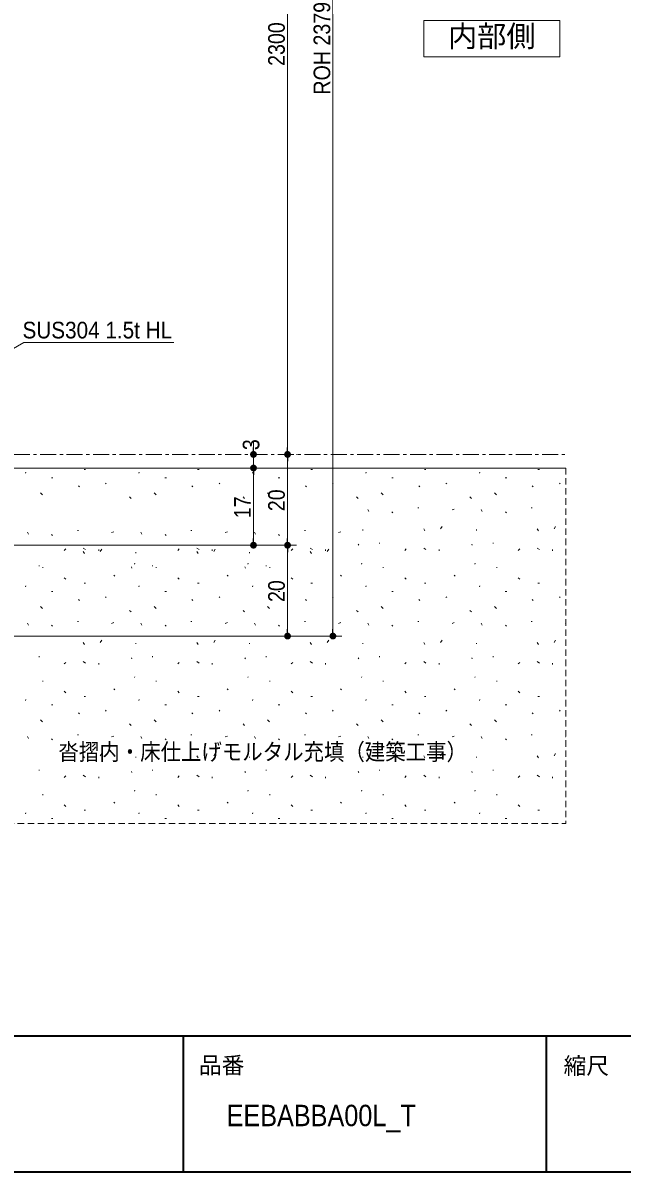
# Model space of a CAD drawing. Units: millimetres, scale not verified. Extents: x -606 to 606, y -304 to 304.
# Drawn here: x -104 to 27.9, y -277 to -24 of the extents above; entities that cross this region are included whole.
import ezdxf
from ezdxf.enums import TextEntityAlignment as Align

# ---------------------------------------------------------------- set-up
doc = ezdxf.new("R2010")
doc.units = ezdxf.units.MM
doc.header["$LTSCALE"] = 2
doc.header["$PDMODE"] = 32
doc.header["$PDSIZE"] = 1
doc.linetypes.add('USER2', pattern=[1.11, 0.71, -0.4])
doc.linetypes.add('USER3', pattern=[2.91, 1.76, -0.4, 0.35, -0.4])
for name, color, linetype, lineweight in [('0-0_2寸法-3', 7, 'Continuous', 15), ('0-1_1図面枠', 7, 'Continuous', 20), ('0-2_3一般', 7, 'Continuous', 15), ('0-3_2寸法-1', 7, 'Continuous', 15), ('0-4_0', 7, 'Continuous', 25)]:
    doc.layers.add(name, color=color, linetype=linetype, lineweight=lineweight)
doc.layers.add('0-5_Defpoints', color=7, linetype='Continuous')
doc.styles.add('ＭＳ Ｐゴシック', font='')
doc.styles.get('ＭＳ Ｐゴシック').set_extended_font_data('MS PGothic')

# ---------------------------------------------------------------- blocks, each defined once
blk = doc.blocks.new('グループ-2')
at = {"layer": '0-1_1図面枠', "lineweight": 35}
for p, q in [((-800, -494), (800, -494)), ((220, -494), (220, -554)), ((380, -494), (380, -554))]:
    blk.add_line(p, q, dxfattribs=at)
blk.add_lwpolyline([(-800, 554), (800, 554), (800, -554), (-800, -554)], close=True, dxfattribs=at)
blk = doc.blocks.new('図面枠')
at = {"layer": '0-1_1図面枠'}
blk.add_blockref('グループ-2', (0, 0), dxfattribs=at)
at = {"layer": '0-1_1図面枠', "style": 'ＭＳ Ｐゴシック'}
for s, p in [('品番', (226.965, -512.842)), ('縮尺', (387.655, -513.072))]:
    blk.add_text(s, height=7.331, dxfattribs=at).set_placement(p, align=Align.BOTTOM_LEFT)
blk = doc.blocks.new('グループ-10')
at = {"layer": '0-2_3一般'}
for p, q in [((150.541, -246.332), (150.694, -245.874)), ((176.329, -244.657), (176.999, -244.657)), ((200.541, -246.332), (200.694, -245.874)), ((226.329, -244.657), (226.999, -244.657)), ((250.541, -246.332), (250.694, -245.874)), ((276.329, -244.657), (276.999, -244.657)), ((300.541, -246.332), (300.694, -245.874)), ((326.329, -244.657), (326.999, -244.657)), ((350.541, -246.332), (350.694, -245.874)), ((376.329, -244.657), (376.999, -244.657)), ((161.928, -248.341), (162.598, -248.341)), ((173.854, -251.866), (174.292, -252.305)), ((185.806, -251.02), (186.141, -250.685)), ((211.928, -248.341), (212.598, -248.341)), ((223.854, -251.866), (224.292, -252.305)), ((235.806, -251.02), (236.141, -250.685)), ((261.928, -248.341), (262.598, -248.341)), ((273.854, -251.866), (274.292, -252.305)), ((285.806, -251.02), (286.141, -250.685)), ((311.928, -248.341), (312.598, -248.341)), ((323.854, -251.866), (324.292, -252.305)), ((335.806, -251.02), (336.141, -250.685)), ((361.928, -248.341), (362.598, -248.341)), ((373.854, -251.866), (374.292, -252.305)), ((385.806, -251.02), (386.141, -250.685)), ((157.199, -254.934), (158.076, -255.811)), ((196.396, -256.692), (197.066, -257.361)), ((207.199, -254.934), (208.076, -255.811)), ((246.396, -256.692), (247.066, -257.361)), ((257.199, -254.934), (258.076, -255.811)), ((296.396, -256.692), (297.066, -257.361)), ((307.199, -254.934), (308.076, -255.811)), ((346.396, -256.692), (347.066, -257.361)), ((357.199, -254.934), (358.076, -255.811)), ((301.395, -262.287), (301.833, -263.163)), ((323.416, -261.508), (323.854, -261.508)), ((339.49, -262.072), (338.485, -262.407)), ((351.395, -262.287), (351.833, -263.163)), ((373.416, -261.508), (373.854, -261.508)), ((388.696, -262.337), (388.485, -262.407)), ((312.021, -263.262), (312.459, -263.7)), ((362.021, -263.262), (362.459, -263.7)), ((151.395, -272.287), (151.833, -273.163)), ((173.416, -271.508), (173.854, -271.508)), ((189.49, -272.072), (188.485, -272.407)), ((201.395, -272.287), (201.833, -273.163)), ((223.416, -271.508), (223.854, -271.508)), ((239.49, -272.072), (238.485, -272.407)), ((251.395, -272.287), (251.833, -273.163)), ((273.416, -271.508), (273.854, -271.508)), ((289.49, -272.072), (288.485, -272.407)), ((299.202, -271.449), (299.202, -271.114)), ((325.994, -270.779), (326.567, -271.64)), ((333.462, -270.779), (334.131, -269.775)), ((349.202, -271.449), (349.202, -271.114)), ((375.994, -270.779), (376.567, -271.64)), ((383.462, -270.779), (384.131, -269.775)), ((162.021, -273.262), (162.459, -273.7)), ((212.021, -273.262), (212.459, -273.7)), ((262.021, -273.262), (262.459, -273.7)), ((297.193, -277.577), (297.417, -278.026)), ((306.57, -276.907), (306.57, -277.242)), ((347.193, -277.577), (347.417, -278.026)), ((356.57, -276.907), (356.57, -277.242)), ((167.621, -280.256), (168.291, -279.587)), ((176.999, -279.922), (175.994, -279.252)), ((175.994, -280.779), (176.567, -281.64)), ((182.792, -279.922), (182.792, -280.511)), ((183.462, -280.779), (184.131, -279.775)), ((199.202, -281.449), (199.202, -281.114)), ((217.621, -280.256), (218.291, -279.587)), ((226.999, -279.922), (225.994, -279.252)), ((225.994, -280.779), (226.567, -281.64)), ((232.792, -279.922), (232.792, -280.511)), ((233.462, -280.779), (234.131, -279.775)), ((249.202, -281.449), (249.202, -281.114)), ((267.621, -280.256), (268.291, -279.587)), ((276.999, -279.922), (275.994, -279.252)), ((275.994, -280.779), (276.567, -281.64)), ((282.792, -279.922), (282.792, -280.511)), ((283.462, -280.779), (284.131, -279.775)), ((317.621, -280.256), (318.291, -279.587)), ((326.999, -279.922), (325.994, -279.252)), ((332.792, -279.922), (332.792, -280.511)), ((367.621, -280.256), (368.291, -279.587)), ((376.999, -279.922), (375.994, -279.252)), ((382.792, -279.922), (382.792, -280.511)), ((156.57, -286.907), (156.57, -287.242)), ((158.167, -288.015), (158.167, -287.68)), ((197.193, -287.577), (197.417, -288.026)), ((198.532, -286.285), (198.72, -285.91)), ((206.57, -286.907), (206.57, -287.242)), ((208.167, -288.015), (208.167, -287.68)), ((247.193, -287.577), (247.417, -288.026)), ((248.532, -286.285), (248.72, -285.91)), ((256.57, -286.907), (256.57, -287.242)), ((258.167, -288.015), (258.167, -287.68)), ((298.532, -286.285), (298.72, -285.91)), ((308.167, -288.015), (308.167, -287.68)), ((348.532, -286.285), (348.72, -285.91)), ((358.167, -288.015), (358.167, -287.68)), ((167.621, -292.313), (168.291, -292.983)), ((189.842, -291.612), (189.414, -291.184)), ((217.621, -292.313), (218.291, -292.983)), ((239.842, -291.612), (239.414, -291.184)), ((267.621, -292.313), (268.291, -292.983)), ((289.842, -291.612), (289.414, -291.184)), ((317.621, -292.313), (318.291, -292.983)), ((339.842, -291.612), (339.414, -291.184)), ((367.621, -292.313), (368.291, -292.983)), ((150.541, -296.332), (150.694, -295.874)), ((161.928, -298.341), (162.598, -298.341)), ((176.329, -294.657), (176.999, -294.657)), ((200.541, -296.332), (200.694, -295.874)), ((211.928, -298.341), (212.598, -298.341)), ((226.329, -294.657), (226.999, -294.657)), ((250.541, -296.332), (250.694, -295.874)), ((261.928, -298.341), (262.598, -298.341)), ((276.329, -294.657), (276.999, -294.657)), ((300.541, -296.332), (300.694, -295.874)), ((311.928, -298.341), (312.598, -298.341)), ((326.329, -294.657), (326.999, -294.657)), ((350.541, -296.332), (350.694, -295.874)), ((361.928, -298.341), (362.598, -298.341)), ((376.329, -294.657), (376.999, -294.657)), ((173.854, -301.866), (174.292, -302.305)), ((185.806, -301.02), (186.141, -300.685)), ((223.854, -301.866), (224.292, -302.305)), ((235.806, -301.02), (236.141, -300.685)), ((273.854, -301.866), (274.292, -302.305)), ((285.806, -301.02), (286.141, -300.685)), ((323.854, -301.866), (324.292, -302.305)), ((335.806, -301.02), (336.141, -300.685)), ((373.854, -301.866), (374.292, -302.305)), ((385.806, -301.02), (386.141, -300.685)), ((157.199, -304.934), (158.076, -305.811)), ((196.396, -306.692), (197.066, -307.361)), ((207.199, -304.934), (208.076, -305.811)), ((246.396, -306.692), (247.066, -307.361)), ((257.199, -304.934), (258.076, -305.811)), ((296.396, -306.692), (297.066, -307.361)), ((307.199, -304.934), (308.076, -305.811)), ((346.396, -306.692), (347.066, -307.361)), ((357.199, -304.934), (358.076, -305.811)), ((151.395, -312.287), (151.833, -313.163)), ((162.021, -313.262), (162.459, -313.7)), ((173.416, -311.508), (173.854, -311.508)), ((189.49, -312.072), (188.485, -312.407)), ((201.395, -312.287), (201.833, -313.163)), ((212.021, -313.262), (212.459, -313.7)), ((223.416, -311.508), (223.854, -311.508)), ((239.49, -312.072), (238.485, -312.407)), ((251.395, -312.287), (251.833, -313.163)), ((262.021, -313.262), (262.459, -313.7)), ((273.416, -311.508), (273.854, -311.508)), ((289.49, -312.072), (288.485, -312.407)), ((301.395, -312.287), (301.833, -313.163)), ((312.021, -313.262), (312.459, -313.7)), ((323.416, -311.508), (323.854, -311.508)), ((339.49, -312.072), (338.485, -312.407)), ((351.395, -312.287), (351.833, -313.163)), ((362.021, -313.262), (362.459, -313.7)), ((373.416, -311.508), (373.854, -311.508)), ((388.696, -312.337), (388.485, -312.407)), ((175.994, -320.779), (176.567, -321.64)), ((183.462, -320.779), (184.131, -319.775)), ((199.202, -321.449), (199.202, -321.114)), ((225.994, -320.779), (226.567, -321.64)), ((233.462, -320.779), (234.131, -319.775)), ((249.202, -321.449), (249.202, -321.114)), ((275.994, -320.779), (276.567, -321.64)), ((283.462, -320.779), (284.131, -319.775)), ((299.202, -321.449), (299.202, -321.114)), ((325.994, -320.779), (326.567, -321.64)), ((333.462, -320.779), (334.131, -319.775)), ((349.202, -321.449), (349.202, -321.114)), ((375.994, -320.779), (376.567, -321.64)), ((383.462, -320.779), (384.131, -319.775)), ((156.57, -326.907), (156.57, -327.242)), ((197.193, -327.577), (197.417, -328.026)), ((206.57, -326.907), (206.57, -327.242)), ((247.193, -327.577), (247.417, -328.026)), ((256.57, -326.907), (256.57, -327.242)), ((297.193, -327.577), (297.417, -328.026)), ((306.57, -326.907), (306.57, -327.242)), ((347.193, -327.577), (347.417, -328.026)), ((356.57, -326.907), (356.57, -327.242)), ((167.621, -330.256), (168.291, -329.587)), ((176.999, -329.922), (175.994, -329.252)), ((182.792, -329.922), (182.792, -330.511)), ((217.621, -330.256), (218.291, -329.587)), ((226.999, -329.922), (225.994, -329.252)), ((232.792, -329.922), (232.792, -330.511)), ((267.621, -330.256), (268.291, -329.587)), ((276.999, -329.922), (275.994, -329.252)), ((282.792, -329.922), (282.792, -330.511)), ((317.621, -330.256), (318.291, -329.587)), ((326.999, -329.922), (325.994, -329.252)), ((332.792, -329.922), (332.792, -330.511)), ((367.621, -330.256), (368.291, -329.587)), ((376.999, -329.922), (375.994, -329.252)), ((382.792, -329.922), (382.792, -330.511)), ((158.167, -338.015), (158.167, -337.68)), ((198.532, -336.285), (198.72, -335.91)), ((208.167, -338.015), (208.167, -337.68)), ((248.532, -336.285), (248.72, -335.91)), ((258.167, -338.015), (258.167, -337.68)), ((298.532, -336.285), (298.72, -335.91)), ((308.167, -338.015), (308.167, -337.68)), ((348.532, -336.285), (348.72, -335.91)), ((358.167, -338.015), (358.167, -337.68)), ((167.621, -342.313), (168.291, -342.983)), ((189.842, -341.612), (189.414, -341.184)), ((217.621, -342.313), (218.291, -342.983)), ((239.842, -341.612), (239.414, -341.184)), ((267.621, -342.313), (268.291, -342.983)), ((289.842, -341.612), (289.414, -341.184)), ((317.621, -342.313), (318.291, -342.983)), ((339.842, -341.612), (339.414, -341.184)), ((367.621, -342.313), (368.291, -342.983)), ((150.541, -346.332), (150.694, -345.874)), ((161.928, -348.341), (162.598, -348.341)), ((176.329, -344.657), (176.999, -344.657)), ((200.541, -346.332), (200.694, -345.874)), ((211.928, -348.341), (212.598, -348.341)), ((226.329, -344.657), (226.999, -344.657)), ((250.541, -346.332), (250.694, -345.874)), ((261.928, -348.341), (262.598, -348.341)), ((276.329, -344.657), (276.999, -344.657)), ((300.541, -346.332), (300.694, -345.874)), ((311.928, -348.341), (312.598, -348.341)), ((326.329, -344.657), (326.999, -344.657)), ((350.541, -346.332), (350.694, -345.874)), ((361.928, -348.341), (362.598, -348.341)), ((376.329, -344.657), (376.999, -344.657)), ((173.854, -351.866), (174.292, -352.305)), ((185.806, -351.02), (186.141, -350.685)), ((223.854, -351.866), (224.292, -352.305)), ((235.806, -351.02), (236.141, -350.685)), ((273.854, -351.866), (274.292, -352.305)), ((285.806, -351.02), (286.141, -350.685)), ((323.854, -351.866), (324.292, -352.305)), ((335.806, -351.02), (336.141, -350.685)), ((373.854, -351.866), (374.292, -352.305)), ((385.806, -351.02), (386.141, -350.685)), ((157.199, -354.934), (158.076, -355.811)), ((196.396, -356.692), (197.066, -357.361)), ((207.199, -354.934), (208.076, -355.811)), ((246.396, -356.692), (247.066, -357.361)), ((257.199, -354.934), (258.076, -355.811)), ((296.396, -356.692), (297.066, -357.361)), ((307.199, -354.934), (308.076, -355.811)), ((346.396, -356.692), (347.066, -357.361)), ((357.199, -354.934), (358.076, -355.811)), ((151.395, -362.287), (151.833, -363.163)), ((162.021, -363.262), (162.459, -363.7)), ((173.416, -361.508), (173.854, -361.508)), ((189.49, -362.072), (188.485, -362.407)), ((201.395, -362.287), (201.833, -363.163)), ((212.021, -363.262), (212.459, -363.7)), ((223.416, -361.508), (223.854, -361.508)), ((239.49, -362.072), (238.485, -362.407)), ((251.395, -362.287), (251.833, -363.163)), ((262.021, -363.262), (262.459, -363.7)), ((273.416, -361.508), (273.854, -361.508)), ((289.49, -362.072), (288.485, -362.407)), ((301.395, -362.287), (301.833, -363.163)), ((312.021, -363.262), (312.459, -363.7)), ((323.416, -361.508), (323.854, -361.508)), ((339.49, -362.072), (338.485, -362.407)), ((351.395, -362.287), (351.833, -363.163)), ((362.021, -363.262), (362.459, -363.7)), ((373.416, -361.508), (373.854, -361.508)), ((388.696, -362.337), (388.485, -362.407)), ((175.994, -370.779), (176.567, -371.64)), ((183.462, -370.779), (184.131, -369.775)), ((199.202, -371.449), (199.202, -371.114)), ((225.994, -370.779), (226.567, -371.64)), ((233.462, -370.779), (234.131, -369.775)), ((249.202, -371.449), (249.202, -371.114)), ((275.994, -370.779), (276.567, -371.64)), ((283.462, -370.779), (284.131, -369.775)), ((299.202, -371.449), (299.202, -371.114)), ((325.994, -370.779), (326.567, -371.64)), ((333.462, -370.779), (334.131, -369.775)), ((349.202, -371.449), (349.202, -371.114)), ((375.994, -370.779), (376.567, -371.64)), ((383.462, -370.779), (384.131, -369.775)), ((156.57, -376.907), (156.57, -377.242)), ((176.999, -379.922), (175.994, -379.252)), ((197.193, -377.577), (197.417, -378.026)), ((206.57, -376.907), (206.57, -377.242)), ((226.999, -379.922), (225.994, -379.252)), ((247.193, -377.577), (247.417, -378.026)), ((256.57, -376.907), (256.57, -377.242)), ((276.999, -379.922), (275.994, -379.252)), ((297.193, -377.577), (297.417, -378.026)), ((306.57, -376.907), (306.57, -377.242)), ((326.999, -379.922), (325.994, -379.252)), ((347.193, -377.577), (347.417, -378.026)), ((356.57, -376.907), (356.57, -377.242)), ((376.999, -379.922), (375.994, -379.252)), ((167.621, -380.256), (168.291, -379.587)), ((182.792, -379.922), (182.792, -380.511)), ((217.621, -380.256), (218.291, -379.587)), ((232.792, -379.922), (232.792, -380.511)), ((267.621, -380.256), (268.291, -379.587)), ((282.792, -379.922), (282.792, -380.511)), ((317.621, -380.256), (318.291, -379.587)), ((332.792, -379.922), (332.792, -380.511)), ((367.621, -380.256), (368.291, -379.587)), ((382.792, -379.922), (382.792, -380.511)), ((158.167, -388.015), (158.167, -387.68)), ((198.532, -386.285), (198.72, -385.91)), ((208.167, -388.015), (208.167, -387.68)), ((248.532, -386.285), (248.72, -385.91)), ((258.167, -388.015), (258.167, -387.68)), ((298.532, -386.285), (298.72, -385.91)), ((308.167, -388.015), (308.167, -387.68)), ((348.532, -386.285), (348.72, -385.91)), ((358.167, -388.015), (358.167, -387.68)), ((167.621, -392.313), (168.291, -392.983)), ((176.329, -394.657), (176.999, -394.657)), ((189.842, -391.612), (189.414, -391.184)), ((217.621, -392.313), (218.291, -392.983)), ((226.329, -394.657), (226.999, -394.657)), ((239.842, -391.612), (239.414, -391.184)), ((267.621, -392.313), (268.291, -392.983)), ((276.329, -394.657), (276.999, -394.657)), ((289.842, -391.612), (289.414, -391.184)), ((317.621, -392.313), (318.291, -392.983)), ((326.329, -394.657), (326.999, -394.657)), ((339.842, -391.612), (339.414, -391.184)), ((367.621, -392.313), (368.291, -392.983)), ((376.329, -394.657), (376.999, -394.657)), ((150.541, -396.332), (150.694, -395.874)), ((161.928, -398.341), (162.598, -398.341)), ((200.541, -396.332), (200.694, -395.874)), ((211.928, -398.341), (212.598, -398.341)), ((250.541, -396.332), (250.694, -395.874)), ((261.928, -398.341), (262.598, -398.341)), ((300.541, -396.332), (300.694, -395.874)), ((311.928, -398.341), (312.598, -398.341)), ((350.541, -396.332), (350.694, -395.874)), ((361.928, -398.341), (362.598, -398.341))]:
    blk.add_line(p, q, dxfattribs=at)
blk = doc.blocks.new('_Dot')
at = {"layer": '0-4_0'}
blk.add_line((-1, 0), (-2, 0), dxfattribs=at)
for points in [[(0, 0), (-1, 0), (-0.992, 0.125)], [(0, 0), (-0.992, -0.125), (-1, 0)], [(0, 0), (-0.992, 0.125), (-0.969, 0.249)], [(0, 0), (-0.969, -0.249), (-0.992, -0.125)], [(0, 0), (-0.969, 0.249), (-0.93, 0.368)], [(0, 0), (-0.93, -0.368), (-0.969, -0.249)], [(0, 0), (-0.93, 0.368), (-0.876, 0.482)], [(0, 0), (-0.876, -0.482), (-0.93, -0.368)], [(0, 0), (-0.876, 0.482), (-0.809, 0.588)], [(0, 0), (-0.809, -0.588), (-0.876, -0.482)], [(0, 0), (-0.809, 0.588), (-0.729, 0.685)], [(0, 0), (-0.729, -0.685), (-0.809, -0.588)], [(0, 0), (-0.729, 0.685), (-0.637, 0.771)], [(0, 0), (-0.637, -0.771), (-0.729, -0.685)], [(0, 0), (-0.637, 0.771), (-0.536, 0.844)], [(0, 0), (-0.536, -0.844), (-0.637, -0.771)], [(0, 0), (-0.536, 0.844), (-0.426, 0.905)], [(0, 0), (-0.426, -0.905), (-0.536, -0.844)], [(0, 0), (-0.426, 0.905), (-0.309, 0.951)], [(0, 0), (-0.309, -0.951), (-0.426, -0.905)], [(0, 0), (-0.309, 0.951), (-0.187, 0.982)], [(0, 0), (-0.187, -0.982), (-0.309, -0.951)], [(0, 0), (-0.187, 0.982), (-0.063, 0.998)], [(0, 0), (-0.063, -0.998), (-0.187, -0.982)], [(0, 0), (-0.063, 0.998), (0.063, 0.998)], [(0, 0), (0.063, -0.998), (-0.063, -0.998)], [(0, 0), (0.063, 0.998), (0.187, 0.982)], [(0, 0), (0.187, 0.982), (0.309, 0.951)], [(0, 0), (0.309, 0.951), (0.426, 0.905)], [(0, 0), (0.426, 0.905), (0.536, 0.844)], [(0, 0), (0.536, 0.844), (0.637, 0.771)], [(0, 0), (0.637, 0.771), (0.729, 0.685)], [(0, 0), (0.729, 0.685), (0.809, 0.588)], [(0, 0), (0.809, 0.588), (0.876, 0.482)], [(0, 0), (0.876, 0.482), (0.93, 0.368)], [(0, 0), (0.93, 0.368), (0.969, 0.249)], [(0, 0), (0.969, 0.249), (0.992, 0.125)], [(0, 0), (0.992, 0.125), (1, 0)], [(0, 0), (0.187, -0.982), (0.063, -0.998)], [(0, 0), (0.309, -0.951), (0.187, -0.982)], [(0, 0), (0.426, -0.905), (0.309, -0.951)], [(0, 0), (0.536, -0.844), (0.426, -0.905)], [(0, 0), (0.637, -0.771), (0.536, -0.844)], [(0, 0), (0.729, -0.685), (0.637, -0.771)], [(0, 0), (0.809, -0.588), (0.729, -0.685)], [(0, 0), (0.876, -0.482), (0.809, -0.588)], [(0, 0), (0.93, -0.368), (0.876, -0.482)], [(0, 0), (0.969, -0.249), (0.93, -0.368)], [(0, 0), (0.992, -0.125), (0.969, -0.249)], [(0, 0), (1, 0), (0.992, -0.125)]]:
    blk.add_solid(points, dxfattribs=at)
blk = doc.blocks.new('グループ-11')
at = {"layer": '0-0_2寸法-3'}
blk.add_lwpolyline([(326, -47), (386, -47), (386, -63), (326, -63)], close=True, dxfattribs=at)
at = {"layer": '0-0_2寸法-3', "style": 'ＭＳ Ｐゴシック'}
blk.add_text('内部側', height=9.428, dxfattribs=at).set_placement((336.707, -61.359), align=Align.BOTTOM_LEFT)

msp = doc.modelspace()

# ---------------------------------------------------------------- linework, layer by layer
at = {"layer": '0-0_2寸法-3'}
msp.add_lwpolyline([(-147.828, -119.75), (-103.85, -94.359), (-70.821, -94.359)], dxfattribs=at)
at = {"layer": '0-2_3一般', "linetype": 'USER3'}
msp.add_line((-170.078, -119), (15.598, -119), dxfattribs=at)
at = {"layer": '0-2_3一般'}
msp.add_line((-145.75, -122), (15.598, -122), dxfattribs=at)
at = {"layer": '0-2_3一般', "linetype": 'USER2'}
msp.add_line((15.598, -122), (15.598, -200.248), dxfattribs=at)
msp.add_lwpolyline([(-331.649, -137), (-331.649, -200.248), (15.598, -200.248)], dxfattribs=at)
at = {"layer": '0-3_2寸法-1'}
for p, q in [((-35.75, 99.099), (-35.75, -157.499)), ((-45.75, 60.499), (-45.75, -117.499)), ((-53.25, -117.499), (-53.25, -115.999)), ((-53.25, -119), (-53.25, -122)), ((-51.25, -119), (-51.23, -119)), ((-45.75, -137.499), (-45.75, -120.501)), ((-43.75, -119), (-43.73, -119)), ((-43.75, -119), (-43.73, -119)), ((-53.25, -137.499), (-53.25, -123.501)), ((-53.25, -123.501), (-53.25, -125.001)), ((-51.25, -122), (-51.23, -122)), ((-51.25, -122), (-51.23, -122)), ((-126.75, -139), (-51.25, -139)), ((-51.25, -139), (-43.75, -139)), ((-51.25, -139), (-43.75, -139)), ((-45.75, -140.501), (-45.75, -157.499)), ((-111.75, -159), (-43.75, -159)), ((-43.75, -159), (-33.75, -159))]:
    msp.add_line(p, q, dxfattribs=at)
at = {"layer": '0-5_Defpoints'}
for p in [(-53.25, -119), (-45.75, -119), (-53.25, -122), (-53.25, -139), (-45.75, -159), (-35.75, -159)]:
    msp.add_point(p, dxfattribs=at)

# ---------------------------------------------------------------- block references
at = {"layer": '0-0_2寸法-3', "xscale": 0.5, "yscale": 0.5}
msp.add_blockref('グループ-11', (-178.75, 0), dxfattribs=at)
at = {"layer": '0-1_1図面枠', "xscale": 0.5, "yscale": 0.5}
msp.add_blockref('図面枠', (-178.75, 0), dxfattribs=at)
at = {"layer": '0-2_3一般', "xscale": 0.5, "yscale": 0.5}
msp.add_blockref('グループ-10', (-178.75, 0), dxfattribs=at)
at = {"layer": '0-3_2寸法-1', "xscale": 0.7503418, "yscale": 0.7503418}
for p, rotation in [((-53.25, -119), 270), ((-45.75, -119), 270), ((-45.75, -119), 90), ((-53.25, -122), 90), ((-53.25, -122), 90), ((-53.25, -139), 270), ((-45.75, -139), 270), ((-45.75, -139), 90), ((-45.75, -159), 270), ((-35.75, -159), 270)]:
    msp.add_blockref('_Dot', p, dxfattribs=dict(at, rotation=rotation))

# ---------------------------------------------------------------- texts
at = {"layer": '0-0_2寸法-3', "style": 'ＭＳ Ｐゴシック'}
for s, height, width, p in [('SUS304 1.5t HL', 3.669, 0.95, (-104.138, -94.565)), ('沓摺内・床仕上げモルタル充填（建築工事）', 3.666, 0.9, (-96.22, -187.415))]:
    msp.add_text(s, height=height, dxfattribs=dict(at, width=width)).set_placement(p, align=Align.BOTTOM_LEFT)
at = {"layer": '0-1_1図面枠', "style": 'ＭＳ Ｐゴシック', "width": 0.9}
msp.add_text('EEBABBA00L_T', height=4.717, dxfattribs=at).set_placement((-59.172, -268.326), align=Align.BOTTOM_LEFT)
at = {"layer": '0-3_2寸法-1', "style": 'ＭＳ Ｐゴシック', "width": 0.9}
for s, height, p in [('ROH 2379', 3.669, (-35.244, -39.784)), ('2300', 3.666, (-45.254, -33.457)), ('3', 3.666, (-50.853, -118.064)), ('17', 3.666, (-52.754, -133.064)), ('20', 3.666, (-45.254, -131.498)), ('20', 3.666, (-45.254, -151.498))]:
    msp.add_text(s, height=height, rotation=90, dxfattribs=at).set_placement(p, align=Align.BOTTOM_LEFT)

doc.saveas('drawing.dxf')
